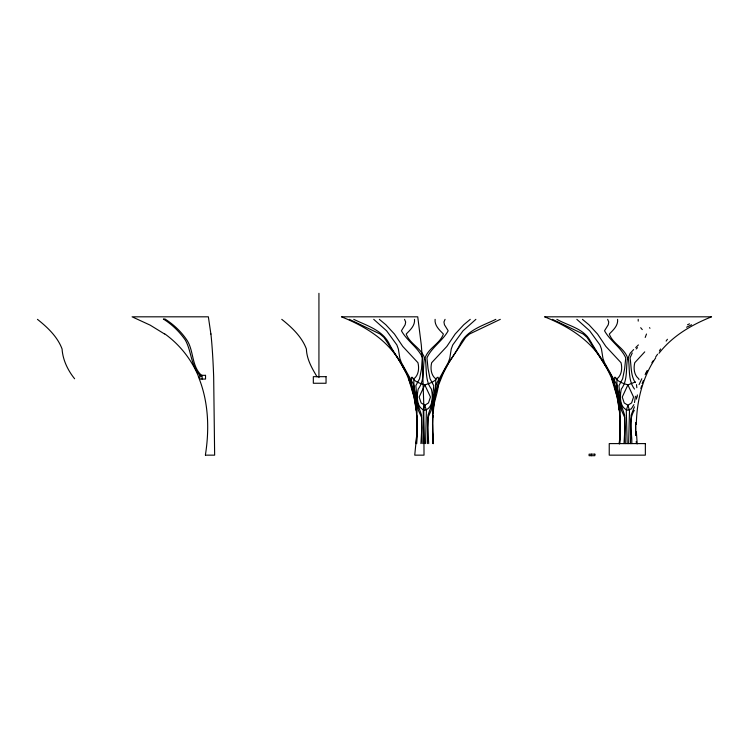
<?xml version="1.0" encoding="UTF-8"?>
<svg xmlns="http://www.w3.org/2000/svg" width="749" height="749" viewBox="0 0 749 749"><rect width="100%" height="100%" fill="white"/><g stroke="black" fill="none" stroke-linecap="round" stroke-linejoin="round"><path stroke-width="1.12" d="M412.109 389.386C417.343 406.847 417.642 425.498 416.725 443.595M353.762 319.346C367.16 325.834 383.123 330.197 389.798 344.924C394.92 354.614 402.007 363.125 406.548 373.152C418.831 394.377 417.39 419.946 416.369 443.595M619.46 443.595C620.921 418.214 621.436 390.95 607.327 368.677C602.112 359.22 595.764 350.466 590.427 341.085C583.593 328.343 568.5 325.881 556.863 319.346M636.847 387.701L636.491 384.621M416.247 443.595L417.081 424.514M428.7 443.595L427.745 427.67L428.063 417.333L431.199 410.358L435.984 384.621L448.164 362.703L449.756 358.425L451.244 348.997L452.761 344.924L463.051 330.777L475.877 319.346M619.339 443.595C620.949 425.526 620.397 406.838 615.201 389.386M631.791 443.595C632.315 432.65 627.887 420.273 634.3 410.358M414.506 319.346C415.218 325.534 410.152 330.047 406.211 334.017C409.609 343.744 421.256 348.032 424.505 357.872C422.576 368.246 424.955 380.108 418.223 389.077C416.687 396.024 416.266 407.952 424.805 410.274C433.353 407.952 432.922 396.024 431.396 389.077C424.636 380.099 427.052 368.255 425.104 357.872C428.353 348.032 440 343.744 443.399 334.017C439.457 330.047 434.401 325.534 435.103 319.346M425.526 443.595L426.415 410.358L424.805 405.246L421.116 402.925L419.15 397.036L424.805 384.892C429.13 383.46 435.59 381.831 437.229 377.271M617.597 319.346C618.309 325.534 613.253 330.047 609.302 334.017C612.71 343.744 624.348 348.032 627.596 357.872C625.668 368.246 628.046 380.108 621.314 389.077C619.779 396.024 619.357 407.952 627.896 410.274L631.332 408.842L633.907 404.638M628.626 443.595L629.506 410.358L627.896 405.246L624.207 402.925L622.25 397.036L627.896 384.892L635.321 381.981M427.389 443.595L428.016 415.227L432.061 403.589L433.755 385.688L430.066 378.76L428.053 368.677L426.949 357.872C431.649 347.367 442.575 340.954 448.183 330.777L444.457 324.776L443.951 321.995L445.065 319.346M630.48 443.595L631.117 415.227L634.412 406.857M495.847 319.346C482.45 325.834 466.487 330.197 459.82 344.924C454.69 354.614 447.612 363.125 443.071 373.152C430.712 394.395 432.445 419.908 432.885 443.595M635.686 422.464L635.592 435.141M636.322 424.514C636.716 401.146 642.436 377.374 655.684 357.872M433.24 443.595L432.538 431.892L432.978 415.227M417.024 431.892L414.74 455.149L424.018 455.149L423.756 403.589L422.174 357.872A92.698 6.994 89.7 0 0 421.294 344.933L417.736 316.818L341.469 316.818C358.059 323.465 374.191 332.163 386.905 344.924A92.689 92.689 0 0 1 397.635 357.872L406.314 373.152M620.116 431.892L619.283 443.895M416.594 413.167C417.905 401.567 412.877 390.22 413.991 378.76C418.7 375.034 419.309 368.162 417.942 362.703L402.765 346.422L394.433 334.017L385.875 324.776L379.35 319.346M619.685 413.167C620.996 401.567 615.978 390.22 617.082 378.76C621.792 375.034 622.4 368.162 621.033 362.703L605.857 346.422L597.524 334.017L588.967 324.776L582.441 319.346M619.816 443.595L619.929 417.333M635.424 396.258L634.506 402.55M432.819 417.333C431.667 403.627 440.478 390.126 438.156 377.271M636.453 399.095L636.725 397.036M205.366 455.149C209.57 429.018 208.559 401.398 198.373 376.691M433.437 410.274L434.86 396.258L436.302 390.706L443.305 373.152L448.81 362.703L465.625 337.453L469.52 334.017L500.295 319.346M637.062 397.036L637.38 394.929M640.863 388.488L641.668 385.791M645.198 337.453L646.499 334.017M642.183 383.628L643.335 380.679M639.075 384.621L641.799 378.76M645.151 374.594L647.23 370.474M646.162 373.152L647.089 371.364M659.41 350.991L660.562 348.997M651.902 362.703L653.165 360.765M655.684 356.955L657.585 354.221M666.133 341.085L667.425 339.269M659.008 353.303C672.274 336.058 691.617 324.766 711.55 316.818L544.56 316.818C561.151 323.465 577.292 332.163 590.006 344.924A92.689 92.689 0 0 1 600.735 357.872C610.426 373.639 619.049 391.371 619.273 410.274L617.129 397.036L611.69 378.76M632.268 352.985L630.04 357.872C631.416 366.092 630.574 375.343 635.255 382.627M638.401 344.924L635.732 347.536M633.626 349.586L630.152 353.303L628.196 357.872C630.124 368.246 627.746 380.108 634.487 389.077M636.163 348.997L637.539 347.639M644.739 351.871L634.768 362.703C633.401 368.162 634.01 375.034 638.719 378.76L638.991 379.631M470.26 319.346L463.734 324.776L455.177 334.017L446.853 346.422L431.677 362.703C430.31 368.162 430.909 375.034 435.618 378.76C436.733 390.22 431.705 401.567 433.025 413.167M686.552 327.21L691.561 324.776M687.498 324.776L689.52 323.849M412.381 377.271C414.019 381.831 420.479 383.46 424.805 384.892L425.46 384.621M205.647 455.149L214.645 455.149L213.671 376.878A98.98 7.471 89.7 0 0 210.909 333.885M552.416 319.346L583.181 334.017L587.085 337.453L606.709 367.796M349.324 319.346L380.089 334.017L383.984 337.453L400.743 362.703L406.23 373.152L413.317 390.706L414.749 396.258L416.182 410.274L414.038 397.036L408.598 378.76M164.555 333.998L150.203 325.16L132.096 316.818L208.362 316.818L210.9 334.091M576.833 319.346L589.66 330.777L599.949 344.924L601.456 348.997L602.954 358.425L604.546 362.703L616.727 384.621L621.501 410.358L624.638 417.333L624.966 427.67L624.011 443.595M373.732 319.346L386.568 330.777L396.858 344.924L398.365 348.997L399.854 358.425L401.445 362.703L413.626 384.621L418.41 410.358L421.547 417.333L421.865 427.67L420.91 443.595M281.764 319.346C291.792 327.322 301.847 336.76 306.397 348.997C306.734 359.23 311.959 368.274 317.08 376.841M37.45 319.346C47.477 327.322 57.533 336.76 62.083 348.997C62.757 359.923 67.897 370.418 74.619 378.76M649.486 327.697L649.982 328.259M201.79 375.623C190.995 365.943 194.206 350.008 186.229 339.119C180.621 331.086 173.337 324.308 165.07 319.055L163.385 319.055C172.101 324.457 179.488 331.741 185.349 340.121C191.856 351.805 190.564 366.495 201.247 376.578M640.685 327.697L642.268 329.607M424.805 384.892L430.46 397.036L428.494 402.925L424.805 405.246L423.204 410.358L424.084 443.595M607.645 319.346L608.759 321.995L608.254 324.776L604.527 330.777C610.135 340.954 621.061 347.367 625.761 357.872L624.647 368.677L622.644 378.76L618.946 385.688L620.64 403.589L624.685 415.227L625.312 443.595M404.544 319.346L405.668 321.995L405.153 324.776L401.427 330.777C407.035 340.954 417.961 347.367 422.661 357.872L421.556 368.677L419.552 378.76L415.854 385.688L417.549 403.589L421.593 415.227L422.221 443.595M614.545 377.271C615.725 379.78 612.701 382.121 613.862 384.892M411.454 377.271C412.624 379.78 409.609 382.121 410.77 384.892M615.472 377.271C617.11 381.831 623.58 383.46 627.896 384.892L633.551 397.036L631.594 402.925L627.896 405.246L626.295 410.358L627.175 443.595M636.463 443.595L636.247 441.404M433.371 443.595L432.529 424.514M637.202 443.895L636.378 431.892M416.641 415.227L416.819 417.333M635.779 435.141L635.601 424.514M638.204 319.346L638.223 321.115M591.438 454.175L591.438 455.692M318.934 293.308L318.934 377.608M202.118 375.333L202.118 379.069M164.696 333.801A98.924 98.924 0 0 1 198.551 376.616M205.535 375.333L199.768 375.333L199.768 379.069L205.535 379.069L205.535 375.333M326.049 376.672L313.325 376.672L313.325 383.254L326.049 383.254L326.049 376.672M645.357 443.595L609.237 443.595L609.237 455.149L645.357 455.149L645.357 443.595M594.856 454.175L589.089 454.175L589.089 455.692L594.856 455.692L594.856 454.175"/></g></svg>
